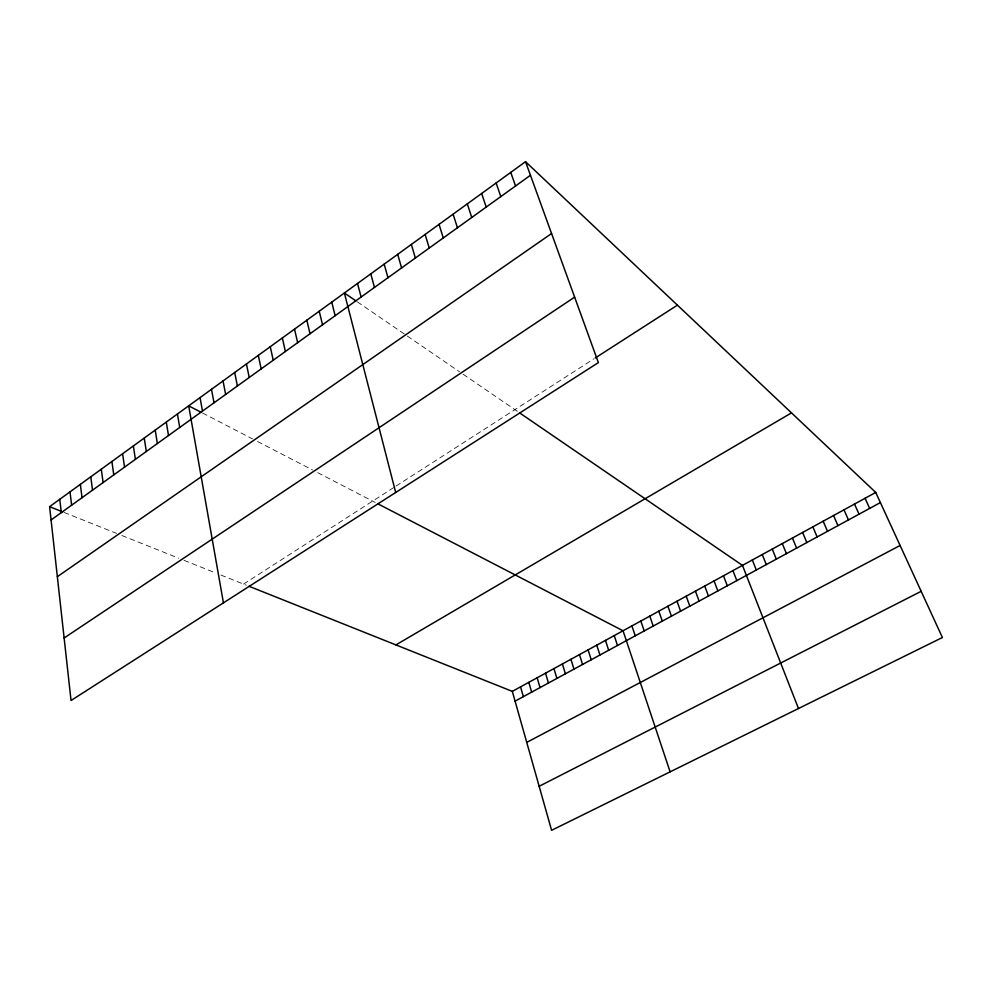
<?xml version="1.0" encoding="UTF-8"?>
<svg xmlns="http://www.w3.org/2000/svg" width="992" height="992" viewBox="0 0 992 992"><rect width="100%" height="100%" fill="white"/><g stroke="black" fill="none" stroke-linecap="round" stroke-linejoin="round"><path stroke-width="0.74" stroke-dasharray="4.96 3.72" d="M243.573 584.09L393.626 487.618M395.982 486.105L593.972 358.806M64.071 512.442L116.548 533.386M121.855 535.506L178.56 558.136M184.004 560.319L215.76 572.992M220.906 575.05L246.301 585.181M202.504 412.994L252.489 438.886M257.536 441.502L312.592 470.01M317.713 472.663L375.212 502.436M357.281 301.816L406.174 335.271M407.352 336.077L459.519 371.777M463.078 374.207L518.419 412.077"/><path stroke-width="1.49" d="M525.524 161.684L598.374 362.613L71.04 700.513L49.6 506.664L525.524 161.684L875.725 492.441L942.4 637.509L551.602 830.316L512.318 691.374L249.029 586.272M51.076 519.969L530.447 175.274M57.35 576.687L551.577 233.529M64.12 638.005L574.628 297.129M595.212 358L677.412 305.152M395.92 644.912L791.48 412.883M512.318 691.374L875.725 492.441M515.084 701.146L880.375 502.584M526.74 742.388L900.091 545.476M539.152 786.284L921.171 591.319M49.6 506.664L62.645 511.872M201.14 412.3L188.691 405.84L223.436 602.863M377.778 503.762L623.038 630.763L670.121 771.85M356.016 300.948L344.385 292.987L395.696 492.478M519.597 412.883L742.462 565.39L798.486 708.511M865.074 498.282L869.674 508.4M854.496 504.072L859.035 514.178M843.981 509.826L848.458 519.932M833.54 515.542L837.955 525.636M823.162 521.222L827.526 531.315M812.845 526.864L817.148 536.945M802.602 532.468L806.843 542.55M792.422 538.048L796.613 548.117M782.304 543.591L786.433 553.635M772.247 549.084L776.327 559.141M762.253 554.553L766.283 564.597M752.333 559.996L756.301 570.016M732.939 570.611L736.82 580.618M723.478 575.782L727.31 585.788M714.079 580.928L717.848 590.922M704.729 586.049L708.449 596.031M695.442 591.133L699.112 601.115M686.204 596.192L689.824 606.162M677.015 601.214L680.599 611.171M667.889 606.211L671.423 616.156M510.744 172.385L515.555 185.975M658.812 611.184L662.296 621.116M649.797 616.119L653.232 626.051M496.124 182.987L500.811 196.577M640.82 621.029L644.217 630.949M631.904 625.915L635.252 635.822M481.641 193.49L486.204 207.08M614.234 635.587L617.483 645.482M467.306 203.881L471.758 217.471M605.467 640.386L608.679 650.268M596.762 645.16L599.924 655.018M453.108 214.173L457.448 227.763M588.095 649.896L591.22 659.754M579.477 654.608L582.564 664.454M439.047 224.353L443.275 237.956M570.921 659.296L573.959 669.141M562.402 663.958L565.403 673.791M425.134 234.447L429.251 248.037M553.933 668.596L556.896 678.416M545.526 673.208L548.44 683.004M411.345 244.441L415.35 258.032M537.156 677.784L540.032 687.58M528.823 682.335L531.662 692.131M397.693 254.336L401.599 267.927M520.552 686.873L523.354 696.644M384.177 264.132L387.971 277.723M370.785 273.842L374.48 287.42M357.517 283.464L361.113 297.03M331.75 302.138L335.147 315.704M319.226 311.215L322.536 324.768M306.826 320.205L310.037 333.758M294.525 329.121L297.65 342.662M282.348 337.95L285.374 351.49M270.27 346.704L273.222 360.232M258.304 355.372L261.169 368.9M246.45 363.977L249.215 377.493M234.695 372.496L237.386 386M223.039 380.94L225.643 394.432M211.482 389.31L214.012 402.802M200.037 397.618L202.492 411.085M177.432 413.999L179.726 427.453M166.272 422.084L168.504 435.525M155.211 430.106L157.368 443.536M144.249 438.055L146.32 451.472M133.374 445.941L135.383 459.346M122.599 453.753L124.533 467.145M111.898 461.503L113.77 474.883M101.296 469.191L103.094 482.558M90.793 476.805L92.516 490.16M80.364 484.369L82.026 497.711M70.023 491.858L71.622 505.188M59.768 499.286L61.306 512.616"/></g></svg>
